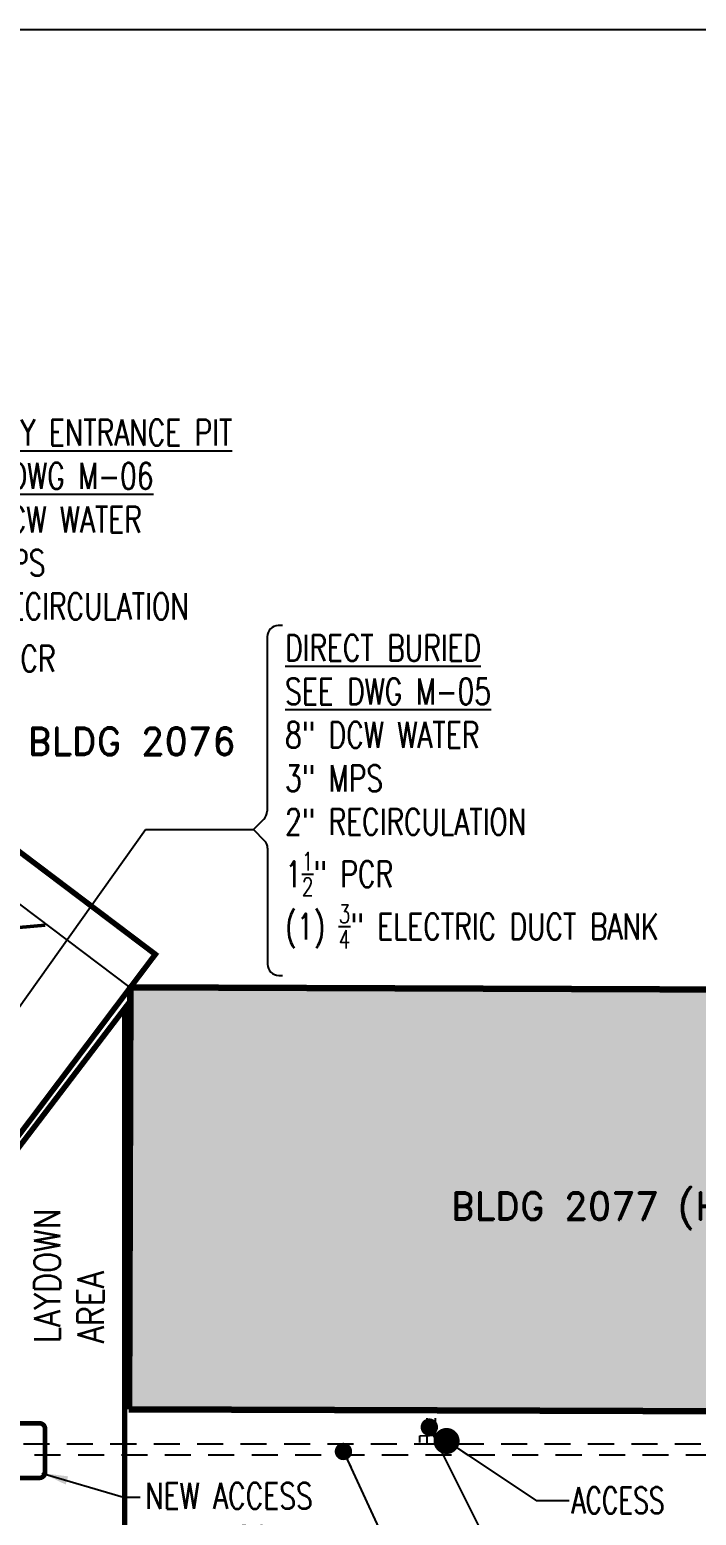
# Model space of a CAD drawing. Header units: inches. Extents: x 27388 to 48883, y 5676 to 18157.
# Drawn here: x 38707 to 41585, y 11746 to 18157 of the extents above; entities that cross this region are included whole.
import ezdxf

# ---------------------------------------------------------------- set-up
doc = ezdxf.new("R2010")
doc.units = ezdxf.units.IN
doc.header["$LTSCALE"] = 1200
doc.header["$MEASUREMENT"] = 0
for name, pattern in [('ACAD_ISO09W100', [45, 24, -3, 6, -3, 6, -3]), ('DASHED4', [0.1875, 0.125, -0.0625]), ('HIDDEN1', [0.15625, 0.09375, -0.0625]), ('HWSS', [0.515625, 0.28125, -0.046875, 0.046875, -0.046875, 0.046875, -0.046875])]:
    doc.linetypes.add(name, pattern=pattern)
doc.layers.get('Defpoints').update_dxf_attribs({"color": 251})
for name, color, linetype in [('C-NEW FENCELINE', 251, 'FENCELINE3'), ('C-PROJECT LIMITS', 52, 'DASHED4'), ('DOY UTIL BOUNDRY', 10, 'ACAD_ISO09W100'), ('MU-DETL-BUBB', 7, 'HWSS'), ('MU-EXST-MAIN-UTILDR', 251, 'HIDDEN1'), ('MU-EXST-SITE-NOTE', 251, 'Continuous'), ('MU-SHAD', 251, 'Continuous'), ('MU-SITE-NOTES', 11, 'Continuous')]:
    doc.layers.add(name, color=color, linetype=linetype)
doc.layers.add('V-EXST-BLDG-OTLN', color=34, linetype='Continuous', lineweight=90)
doc.layers.add('V-ROAD-ASPH', color=251, linetype='Continuous', lineweight=50)
doc.styles.add('ROMAND', font='romand.shx')
doc.styles.add('RomanS', font='romans.shx', dxfattribs={"width": 0.85})
doc.styles.get("Standard").update_dxf_attribs({"font": 'romans.shx', "width": 0.85})
doc.linetypes.add('FENCELINE3', pattern='A,0.5,-0.1,["X",Standard,S=0.08,R=0,X=-0.04,Y=-0.04],-0.1', length=0.7)
doc.dimstyles.get("Standard").update_dxf_attribs({"dimtxt": 0.09375, "dimasz": 0.09375, "dimexe": 0.0625, "dimexo": 0.0625, "dimgap": 0.03125, "dimtad": 1, "dimdec": 8, "dimzin": 0, "dimdsep": 46, "dimlunit": 4, "dimtxsty": 'RomanS', "dimcen": 0.09, "dimclrd": 254, "dimclre": 254, "dimclrt": 256, "dimadec": 0, "dimazin": 0, "dimtfac": 1, "dimtdec": 8, "dimtofl": 0, "dimtmove": 0, "dimatfit": 3, "dimfxl": 1, "dimtolj": 1, "dimtzin": 0, "dimlwd": -1, "dimlwe": -1, "dimarcsym": 0})
doc.dimstyles.new('X Site Notes', dxfattribs={"dimtxt": 0.09375, "dimasz": 0.09375, "dimexe": 0.0625, "dimexo": 0.0625, "dimgap": 0.03125, "dimtad": 1, "dimdec": 8, "dimzin": 0, "dimdsep": 46, "dimlunit": 4, "dimtxsty": 'RomanS', "dimcen": 0.09, "dimclrd": 253, "dimclre": 253, "dimclrt": 256, "dimadec": 0, "dimazin": 0, "dimtfac": 1, "dimtdec": 8, "dimtofl": 0, "dimtmove": 0, "dimatfit": 3, "dimldrblk": 'DOT', "dimfxl": 1, "dimtolj": 1, "dimtzin": 0, "dimlwd": -1, "dimlwe": -1, "dimarcsym": 0})

# ---------------------------------------------------------------- blocks, each defined once
blk = doc.blocks.new('_Dot')
at = {"color": 0, "linetype": 'ByBlock', "lineweight": -2}
blk.add_line((-0.5, 0), (-1, 0), dxfattribs=at)
at = {"color": 0, "linetype": 'ByBlock', "const_width": 0.5}
blk.add_lwpolyline([(-0.25, 0, 1), (0.25, 0, 1)], format="xyb", close=True, dxfattribs=at)

msp = doc.modelspace()

# ---------------------------------------------------------------- hatches: boundary and pattern name
at = {"layer": 'MU-SHAD'}
msp.add_hatch(color=256, dxfattribs=at).paths.add_polyline_path([(39134.65519775332, 12204.21095178045), (44017.38829619505, 12187.78814514681), (44835.11044617531, 12185.03778126791), (44835.19445212626, 12209.90731181718), (44841.25215993424, 14003.26064371831), (42408.34611173414, 14011.44959540061), (42409.21225084805, 14270.89763176396), (42189.40976416946, 14271.64566101089), (42188.54362504438, 14013.02439380578), (39140.75754155379, 14023.29995336152)])

# ---------------------------------------------------------------- linework, layer by layer
at = {"layer": 'C-NEW FENCELINE', "flags": 128}
msp.add_lwpolyline([(39140.75754155379, 14023.29995336152), (37580.42656658938, 15201.18428840443)], dxfattribs=at)
at = {"layer": 'C-PROJECT LIMITS', "const_width": 24, "flags": 128}
msp.add_lwpolyline([(37106.03063047559, 10362.65979073152), (37634.83377277547, 9279.825861116422), (37846.51208739703, 8907.666565941197), (38041.98520985873, 8748.18006553456), (38139.09619801001, 8784.981777775583), (38668.78089580288, 8978.006518043128), (39051.98027626586, 9110.792179297207), (39151.38783887003, 9389.125223265512), (38719.71598980364, 9530.280279667599), (38456.33141512678, 9991.539228399766, -0.04418234193404256), (38337.07681553227, 10251.20795767523), (38392.99959075147, 11200.69702566184), (38409.05817561292, 11316.40795446701), (38424.80317730804, 11486.97500402808), (38352.34273382438, 11715.19149538271), (38495.2990382125, 11925.12809680171), (38595.7214963713, 12223.797434486), (38595.7214963713, 13301.29644380465), (39032.30810618003, 13879.63812834725), (39140.75754155379, 14023.29995336152), (39249.20697692756, 14166.9617783758), (38042.91794148622, 15077.58201291553), (37103.58433602074, 17036.83122844949), (34388.86411406634, 15722.63812166594), (34388.86411406634, 15460.0528496816), (34425.11734275495, 15422.45245677188), (34425.11734275495, 14244.35772877328), (34425.11734275495, 14185.94854933165), (35732.65965687552, 11282.50940038219), (35557.8748063722, 11203.79633764133), (35228.18385822301, 11046.81585619181), (34628.32795628974, 10762.74685286313), (34148.40569815946, 10534.26061840869), (34028.4421135194, 10479.45650820017), (33429.08325507188, 10194.56007813059), (33021.66430876938, 10003.54367549672), (32020.82040623643, 9547.70949779406), (32513.24965959949, 8513.023423833323), (35329.46299853803, 9833.408627330808)], format="xyb", dxfattribs=at)
at = {"layer": 'Defpoints'}
msp.add_lwpolyline([(27388.40978626645, 5676.473910212656), (48882.77969098645, 5676.473910212656), (48882.77969098645, 18157.07579037266), (27388.40978626645, 18157.07579037266)], close=True, dxfattribs=at)
at = {"layer": 'DOY UTIL BOUNDRY', "ltscale": 0.01, "const_width": 24, "flags": 128}
msp.add_lwpolyline([(39134.58068669312, 9427.352408124318), (38867.0743806767, 10035.78463408073), (38867.0743806767, 10308.24668778467), (38639.1554001913, 10308.24668778467), (38639.1554001913, 11506.61338707602), (39116.74836995691, 11506.61338707602), (39116.74836995691, 13933.4862024983), (38624.66862213856, 13287.94642274224), (38620.77381720934, 12205.04706598067), (38501.39878346247, 11867.57613179708), (38385.33175571144, 11717.20001400967), (38457.26643635807, 11496.23547313418), (38426.10027718794, 11203.00205521869), (38366.97590518396, 10258.62606929658), (38416.47396390469, 10128.31635484207), (38735.78828860068, 9558.596268098656), (39134.58068669312, 9427.352408124318)], close=True, dxfattribs=at)
at = {"layer": 'MU-DETL-BUBB', "const_width": 20, "flags": 128}
msp.add_lwpolyline([(38470.68060596182, 12143.23568616807), (38749.26489314846, 12143.23568616807, -0.4142135623730943), (38773.26489314846, 12119.23568616807), (38773.26489314846, 11931.62971246428, -0.4142135623730958), (38749.26489314846, 11907.62971246428), (38470.68060596182, 11907.62971246428, -0.4142135623730945), (38446.68060596182, 11931.62971246428), (38446.68060596182, 12119.23568616807, -0.4142135623730963)], format="xyb", close=True, dxfattribs=at)
at = {"layer": 'MU-EXST-MAIN-UTILDR'}
for p, q in [((40422.74215279496, 12053.12128030093), (40423.27381332009, 12199.87700183646)), ((40458.76582002896, 12052.99111513936), (40459.29748055409, 12199.74683667489)), ((43292.35234015412, 12053.07957258696), (38590.08938351901, 12053.14777990013)), ((43340.35303571238, 12005.14814576462), (38638.12110052326, 12005.14814576462))]:
    msp.add_line(p, q, dxfattribs=at)
at = {"layer": 'MU-EXST-MAIN-UTILDR', "flags": 128}
msp.add_lwpolyline([(40530.98548584222, 12093.49081400552), (40530.95431953459, 12053.02961469584), (40391.58409602451, 12053.14786332802), (40391.61159570771, 12089.72152420648)], close=True, dxfattribs=at)
at = {"layer": 'MU-SITE-NOTES', "color": 254, "ltscale": 0.7}
for p, q in [((39798.51931869852, 15585.82443043476), (39780.08929907026, 15585.82443043476)), ((39732.08929907026, 15537.82443043476), (39732.08929907026, 14784.15139546635)), ((39718.02144335824, 14750.20129112916), (39673.04038717466, 14705.24403050931)), ((39673.04038717466, 14705.24403050931), (39719.86673140022, 14658.44242739322)), ((39733.93457600343, 14624.49233417044), (39733.93457600343, 14123.88318557923)), ((39781.93457600343, 14075.88318557923), (39798.51931869852, 14075.88318557923))]:
    msp.add_line(p, q, dxfattribs=at)
for centre, radius, start, end in [((39780.08929907026, 15537.82443043476), 48, 90, 180), ((39684.08929906468, 14784.15139546076), 48.00000000558794, 314.9848408918746, 0), ((39685.9345760174, 14624.49233417044), 47.99999998707702, 0, 45.01514037444839), ((39781.93457600343, 14123.88318557923), 48, 180, 270)]:
    msp.add_arc(centre, radius, start, end, dxfattribs=at)
at = {"layer": 'V-EXST-BLDG-OTLN'}
msp.add_lwpolyline([(39134.65519775332, 12204.21095178045), (44017.38829619505, 12187.78814514681), (44835.11044617531, 12185.03778126791), (44835.19445212626, 12209.90731181718), (44841.25215993424, 14003.26064371831), (42408.34611173414, 14011.44959540061), (42409.21225084805, 14270.89763176396), (42189.40976416946, 14271.64566101089), (42188.54362504438, 14013.02439380578), (39140.75754155379, 14023.29995336152)], close=True, dxfattribs=at)
at = {"layer": 'V-ROAD-ASPH'}
msp.add_lwpolyline([(38295.81473779654, 11738.5347139924), (38316.30128975281, 11790.92837421737), (38451.75120953911, 11957.36841411099), (38521.67794784879, 12225.15417474091), (38523.08338387938, 12301.16872467056), (38546.4649862775, 12306.68787908137), (38547.94776070652, 12668.64154560633), (38541.68515325499, 13146.29322080269), (38538.90918669639, 13572.46740953021), (38550.56456347903, 14027.92972427748), (38545.28925899671, 14273.38503371507), (38773.47530371391, 14292.30522786222)], dxfattribs=at)

# ---------------------------------------------------------------- texts
at = {"layer": 'MU-EXST-SITE-NOTE', "style": 'RomanS', "width": 0.7}
msp.add_text('ACCESS', height=112.5, dxfattribs=at).set_placement((41046.19270866115, 11754.57170195526))
at = {"layer": 'MU-SITE-NOTES', "char_height": 112.5, "attachment_point": 1, "style": 'RomanS'}
for s, insert, width in [('\\A1;{\\W0.75;\\LUTILITY ENTRANCE PIT\\PSEE DWG M-06\\P\\l8" DCW WATER\\P3" MPS\\P2" RECIRCULATION\\P1\\H0.7x;\\S1/2;\\H1.4286x;" PCR}', (38351.93389496425, 16475.25977450988), 1574.420769523145), ('\\A1;{\\W0.75;\\LDIRECT BURIED\\PSEE DWG M-05\\P\\l8" DCW WATER\\P3" MPS\\P2" RECIRCULATION\\P1\\H0.7x;\\S1/2;\\H1.4286x;" PCR\\P(1) \\H0.7x;\\S3/4;\\H1.4286x;" ELECTRIC DUCT BANK}', (39809.3068757337, 15545.48402332794), 1883.880103046926), ('{\\W0.75;NEW ACCESS VAULT G6-9-3.\\PSEE DWG M-04}', (39205.42755468869, 11886.35764544129), 1012.888904447871)]:
    msp.add_mtext(s, dxfattribs=dict(at, insert=insert, width=width))
at = {"layer": 'MU-SITE-NOTES', "color": 12, "insert": (38726.32244287954, 12489.43688699811), "char_height": 112.5, "width": 1016.517857142855, "attachment_point": 1, "rotation": 90, "style": 'RomanS'}
msp.add_mtext('LAYDOWN\\PAREA', dxfattribs=at)
at = {"layer": 'V-EXST-BLDG-OTLN', "color": 253, "style": 'ROMAND'}
msp.add_text('BLDG 2077 (HANGERS 7 & 8)', height=120, dxfattribs=at).set_placement((40524.84623748039, 13020.78315629765))
at = {"layer": 'V-EXST-BLDG-OTLN', "color": 251, "insert": (38696.98569697258, 15146.41257229528), "char_height": 120, "width": 988.5714285714275, "attachment_point": 1, "style": 'ROMAND'}
msp.add_mtext('BLDG 2076', dxfattribs=at)

# ---------------------------------------------------------------- leaders
at = {"layer": 'MU-EXST-SITE-NOTE', "ltscale": 0.7}
msp.add_leader([(40432.32836743633, 12126.71310736146), (41577.93857706806, 9831.37875966268), (41632.43845493628, 9831.37875966268)], dimstyle='X Site Notes', override={"dimscale": 600, "dimasz": 0.125, "dimgap": 0.03125, "dimclrd": 251, "dimldrblk": 'Dot', "dimfxl": 0.75}, dxfattribs=at)
at = {"layer": 'MU-EXST-SITE-NOTE'}
for points, override in [([(40061.50999563193, 12021.62937661271), (41515.42134994899, 8875.626382006172), (41646.24940317981, 8875.626382006172)], {"dimscale": 1200, "dimasz": 0.0625, "dimgap": 0.03125, "dimtad": 0, "dimclrd": 251}), ([(40506.82464988843, 12066.90090125027), (40893.38997923864, 11810.34003701434), (41036.36181231151, 11810.34003701434)], {"dimscale": 600, "dimasz": 0.1875, "dimgap": 0.03125, "dimclrd": 251, "dimfxl": 0.75})]:
    msp.add_leader(points, dimstyle='X Site Notes', override=override, dxfattribs=at)
at = {"layer": 'MU-SITE-NOTES'}
for points, dimstyle, override in [([(38328.76499174195, 13051.63549809922), (38328.76499174195, 13474.31342178418), (39207.24278134738, 14705.24403050931), (39673.04038717466, 14705.24403050931)], 'X Site Notes', {"dimscale": 1200, "dimasz": 0.0625, "dimgap": 0.03125, "dimtad": 0, "dimclrd": 254}), ([(38759.63335204162, 11928.48886745646), (39112.05036842241, 11824.49882003973), (39184.45917706382, 11824.49882003973)], 'Standard', {"dimscale": 1200, "dimgap": 0.03125, "dimtad": 0})]:
    msp.add_leader(points, dimstyle=dimstyle, override=override, dxfattribs=at)

doc.saveas('drawing.dxf')
